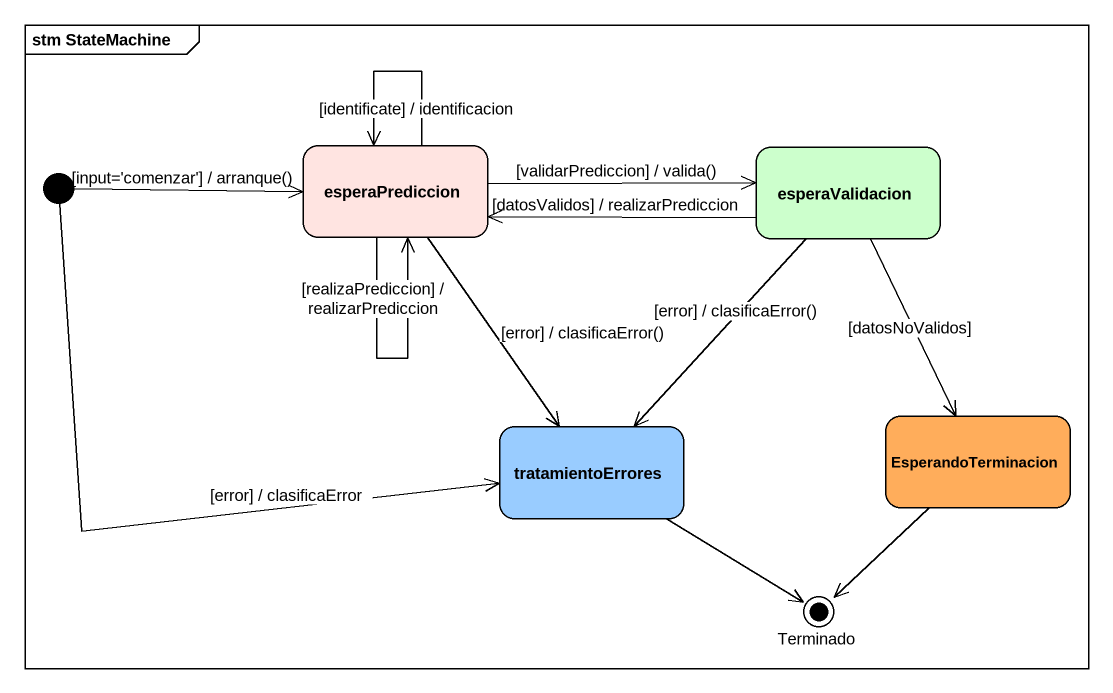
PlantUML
@startuml
mainframe stm StateMachine
hide empty description
state esperaPrediccion #FFE4E1
state esperaValidacion #CCFFCC
state tratamientoErrores #99CCFF
state EsperandoTerminacion #FFAD5B
state Terminado <<end>>
[*] -right-> esperaPrediccion : [input='comenzar'] / arranque()
[*] -right-> tratamientoErrores : [error] / clasificaError
esperaPrediccion --> esperaPrediccion : [identificate] / identificacion
esperaPrediccion --> esperaPrediccion : [realizaPrediccion] / realizarPrediccion
esperaPrediccion -right-> esperaValidacion : [validarPrediccion] / valida()
esperaPrediccion --> tratamientoErrores : [error] / clasificaError()
esperaValidacion -left-> esperaPrediccion : [datosValidos] / realizarPrediccion
esperaValidacion --> tratamientoErrores : [error] / clasificaError()
esperaValidacion --> EsperandoTerminacion : [datosNoValidos]
tratamientoErrores --> Terminado
EsperandoTerminacion --> Terminado
@enduml
